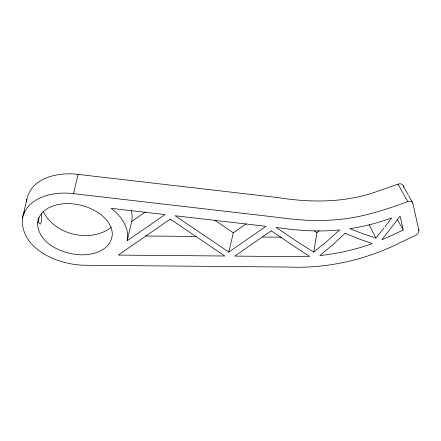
<?xml version="1.0" encoding="UTF-8"?>
<svg xmlns="http://www.w3.org/2000/svg" width="441" height="441" viewBox="0 0 441 441"><rect width="100%" height="100%" fill="white"/><g stroke="black" fill="none" stroke-linecap="round" stroke-linejoin="round"><path stroke-width="0.66" d="M26.598 202.232L26.647 201.024M22.342 218.516C20.694 249.496 58.306 264.743 84.253 265.25L287.797 267.042C327.255 268.778 366.813 259.766 401.938 241.789L415.235 235.588C417.147 234.673 419.198 232.82 418.9 230.5L412.826 203.152C412.302 201.019 409.463 200.903 407.688 201.592C383.212 210.721 357.932 218.692 331.654 220.053C312.294 221.685 292.956 219.315 273.778 216.906L73.57 193.665C54.37 191.157 27.193 196.521 22.342 218.516L26.862 199.238C31.713 177.249 58.89 171.88 78.096 174.393L278.299 197.629C311.941 202.992 347.216 202.816 379.425 190.584L398.002 184.167C400.389 183.043 403.89 184.277 403.521 187.431M26.719 200.429L26.862 199.238M38.841 217.556L38.643 222.462M313.76 252.054L326.869 241.425L339.702 229.882C319.499 232.109 299.13 230.599 279.065 227.826L276.094 227.479L299.819 243.454L313.76 252.054L316.941 232.65L319.03 230.709M23.908 213.538L24.029 212.915M127.251 240.714C129.731 227.788 121.049 215.743 111.204 208.339L164.978 214.585L127.251 240.714L132.019 219.932L132.157 215.269L131.368 210.506M73.57 193.665L78.096 174.393M228.796 252.065L265.984 226.305L175.088 215.754L228.796 252.065L233.317 232.787L246.337 223.774M24.332 211.493L24.453 210.996M386.118 225.323L391.751 217.953C378.146 222.859 364.095 226.553 349.774 228.631L362.833 233.702L375.842 238.052L383.89 228.173M385.621 225.963L385.373 226.277M385.131 226.597L384.883 226.911M111.132 227.424C90.328 243.393 54.508 234.827 43.119 211.228M131.771 221.437L145.447 211.967M403.19 230.081L381.845 239.838L400.103 216.184L403.19 230.081L397.137 219.188M145.469 236.001L196.063 236.442M262.676 237.032L281.38 237.197M316.941 232.65L314.323 230.908M214.855 220.307L233.317 232.787M403.14 185.727L407.986 194.437M408.592 195.528L412.826 203.152M398.002 184.167L407.688 201.592M418.288 229.375L418.9 230.5M369.2 224.739L375.842 238.052M38.654 222.523C41.818 228.835 42.099 214.668 41.289 212.997M37.535 222.396C37.397 241.188 57.65 251.657 73.934 254.137C88.432 256.717 110.548 252.395 112.295 234.739C112.532 227.104 107.676 220.246 102.036 215.55C94.578 209.376 85.251 205.699 75.725 204.249C61.508 201.895 40.566 205.627 37.535 222.396M345.099 233.289L332.652 244.838L319.89 255.537C337.745 253.713 355.369 249.689 372.243 243.575L358.682 238.824L345.099 233.289M170.243 219.111L118.315 255.074L224.827 256.012L170.243 219.111M271.248 230.836L234.772 256.1L297.322 256.645L309.731 256.331L298.518 249.242L271.248 230.836"/></g></svg>
